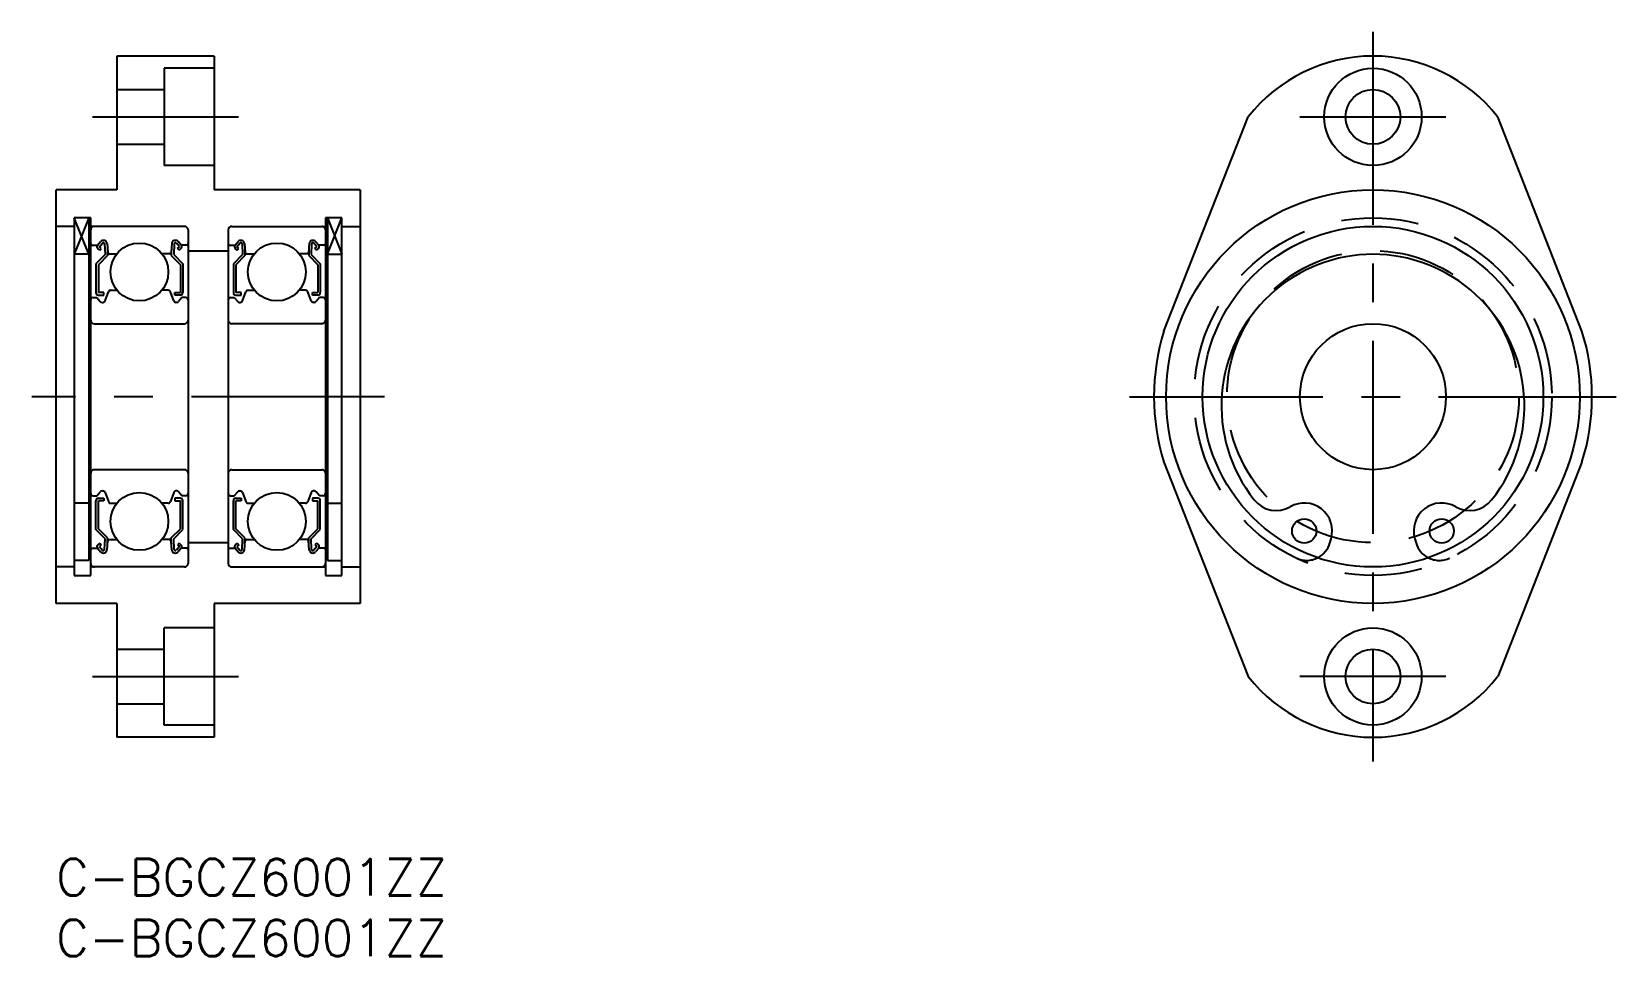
# Model space of a CAD drawing. Extents: x -2 to 128, y -8 to 68.
import ezdxf

# ---------------------------------------------------------------- set-up
doc = ezdxf.new("R2010")
doc.units = 0
doc.header["$LTSCALE"] = 0.5
doc.linetypes.add('CENTER', pattern=[50.8, 31.75, -6.35, 6.35, -6.35])
doc.linetypes.add('DASHED', pattern=[19.05, 12.7, -6.35])
for name, color, linetype in [('MSM_CENTER', 1, 'CENTER'), ('MSM_CONTINUOUS', 7, 'CONTINUOUS'), ('MSM_DASHED', 4, 'DASHED'), ('MSM_NARROW', 5, 'CONTINUOUS'), ('MSM_PART_NUMBER', 7, 'CONTINUOUS')]:
    doc.layers.add(name, color=color, linetype=linetype)
doc.styles.get("Standard").update_dxf_attribs({"font": 'txt.shx', "height": 3, "bigfont": 'bigfont.shx'})

# ---------------------------------------------------------------- blocks, each defined once
blk = doc.blocks.new('*U31')
at = {"layer": 'MSM_PART_NUMBER'}
blk.add_text('C-BGCZ6001ZZ', height=3, dxfattribs=at).set_placement((0, -3))
blk = doc.blocks.new('*U32')
at = {"layer": 'MSM_PART_NUMBER'}
blk.add_text('C-BGCZ6001ZZ', height=3, dxfattribs=at).set_placement((0, -8))

msp = doc.modelspace()

# ---------------------------------------------------------------- linework, layer by layer
at = {"layer": 'MSM_CENTER'}
for p, q in [((108.24, 68), (108.24, 8)), ((3, 61), (15, 61)), ((102.24, 61), (114.24, 61)), ((27, 38), (-2, 38)), ((88.24, 38), (128.24, 38)), ((3, 15), (15, 15)), ((114.24, 15), (102.24, 15))]:
    msp.add_line(p, q, dxfattribs=at)
at = {"layer": 'MSM_CONTINUOUS'}
for p, q in [((5, 66), (5, 55)), ((13, 66), (5, 66)), ((13, 66), (13, 55)), ((13, 65), (8.9, 65)), ((8.9, 65), (8.9, 57)), ((5, 63.25), (8.9, 63.25)), ((91.06, 43.38), (97.99, 61)), ((125.42, 43.38), (118.49, 61)), ((5, 58.75), (8.9, 58.75)), ((13, 57), (8.9, 57)), ((0, 21), (0, 55)), ((5, 55), (0, 55)), ((25, 55), (13, 55)), ((25, 55), (25, 21)), ((2.85, 52.7), (1.5, 52.7)), ((1.5, 52.7), (1.5, 23.3)), ((2.7, 52.7), (2.7, 24.54)), ((2.85, 23.3), (2.85, 52.7)), ((23.5, 52.7), (22.15, 52.7)), ((22.15, 52.7), (22.15, 23.3)), ((22.3, 52.7), (22.3, 24.54)), ((23.5, 23.3), (23.5, 52.7)), ((1.5, 52), (0, 52)), ((10.55, 52), (2.85, 52)), ((10.85, 51.7), (10.85, 24.3)), ((14.15, 51.7), (14.15, 24.3)), ((14.45, 52), (22.15, 52)), ((23.5, 52), (25, 52)), ((2.7, 49.7, -0.7), (1.5, 49.7, -0.7)), ((2.95, 50.45), (3.41, 50.45)), ((4.03, 49.68), (3.28, 48.93)), ((3.41, 50.45), (3.66, 50.75)), ((3.59, 50.04), (3.43, 50.17)), ((4.23, 49.6), (3.48, 48.85)), ((3.56, 50.32), (3.81, 50.62)), ((3.72, 50.19), (3.56, 50.32)), ((3.59, 50.04), (3.72, 50.19)), ((3.99, 50.56), (4.03, 49.68)), ((4.19, 50.58), (4.25, 49.84)), ((4.23, 50.07), (4.23, 49.6)), ((4.35, 49.75), (5, 49.75)), ((9.35, 49.75), (8.7, 49.75)), ((9.51, 50.58), (9.45, 49.84)), ((9.47, 50.07), (9.47, 49.6)), ((9.47, 49.6), (10.22, 48.85)), ((9.71, 50.56), (9.67, 49.68)), ((9.67, 49.68), (10.42, 48.93)), ((10.14, 50.32), (9.89, 50.62)), ((9.98, 50.19), (10.14, 50.32)), ((10.11, 50.04), (9.98, 50.19)), ((10.29, 50.45), (10.04, 50.75)), ((10.11, 50.04), (10.27, 50.17)), ((10.75, 50.45), (10.29, 50.45)), ((10.85, 50), (14.15, 50)), ((14.25, 50.45), (14.71, 50.45)), ((15.33, 49.68), (14.58, 48.93)), ((14.71, 50.45), (14.96, 50.75)), ((14.89, 50.04), (14.73, 50.17)), ((15.53, 49.6), (14.78, 48.85)), ((14.86, 50.32), (15.11, 50.62)), ((15.02, 50.19), (14.86, 50.32)), ((14.89, 50.04), (15.02, 50.19)), ((15.29, 50.56), (15.33, 49.68)), ((15.49, 50.58), (15.55, 49.84)), ((15.53, 50.07), (15.53, 49.6)), ((15.65, 49.75), (16.3, 49.75)), ((20.65, 49.75), (20, 49.75)), ((20.81, 50.58), (20.75, 49.84)), ((20.77, 50.07), (20.77, 49.6)), ((20.77, 49.6), (21.52, 48.85)), ((21.01, 50.56), (20.97, 49.68)), ((20.97, 49.68), (21.72, 48.93)), ((21.44, 50.32), (21.19, 50.62)), ((21.28, 50.19), (21.44, 50.32)), ((21.41, 50.04), (21.28, 50.19)), ((21.59, 50.45), (21.34, 50.75)), ((21.41, 50.04), (21.57, 50.17)), ((22.05, 50.45), (21.59, 50.45)), ((22.3, 49.7, -0.7), (23.5, 49.7, -0.7)), ((3.28, 48.93), (3.28, 46.55)), ((3.48, 48.85), (3.48, 46.55)), ((10.22, 48.85), (10.22, 46.55)), ((10.42, 48.93), (10.42, 46.55)), ((14.58, 48.93), (14.58, 46.55)), ((14.78, 48.85), (14.78, 46.55)), ((21.52, 48.85), (21.52, 46.55)), ((21.72, 48.93), (21.72, 46.55)), ((3.05, 46.15), (3.35, 46.15)), ((3.35, 46.15), (3.63, 45.82)), ((3.93, 46.55), (3.48, 46.55)), ((3.48, 46.35), (3.93, 46.35)), ((3.78, 45.75), (3.84, 45.75)), ((3.93, 46.35), (3.93, 46.55)), ((4.03, 45.88), (4.3, 46.62)), ((4.49, 46.75), (5, 46.75)), ((9.21, 46.75), (8.7, 46.75)), ((9.67, 45.88), (9.4, 46.62)), ((9.77, 46.55), (10.22, 46.55)), ((9.77, 46.35), (9.77, 46.55)), ((10.22, 46.35), (9.77, 46.35)), ((9.92, 45.75), (9.86, 45.75)), ((10.35, 46.15), (10.07, 45.82)), ((10.65, 46.15), (10.35, 46.15)), ((14.35, 46.15), (14.65, 46.15)), ((14.65, 46.15), (14.93, 45.82)), ((15.23, 46.55), (14.78, 46.55)), ((14.78, 46.35), (15.23, 46.35)), ((15.08, 45.75), (15.14, 45.75)), ((15.23, 46.35), (15.23, 46.55)), ((15.33, 45.88), (15.6, 46.62)), ((15.79, 46.75), (16.3, 46.75)), ((20.51, 46.75), (20, 46.75)), ((20.97, 45.88), (20.7, 46.62)), ((21.07, 46.55), (21.52, 46.55)), ((21.07, 46.35), (21.07, 46.55)), ((21.52, 46.35), (21.07, 46.35)), ((21.22, 45.75), (21.16, 45.75)), ((21.65, 46.15), (21.37, 45.82)), ((21.95, 46.15), (21.65, 46.15)), ((3.15, 44), (10.55, 44)), ((21.85, 44), (14.45, 44)), ((91.06, 32.62), (97.99, 15)), ((125.42, 32.62), (118.49, 15)), ((10.55, 32), (3.15, 32)), ((14.45, 32), (21.85, 32)), ((3.35, 29.85), (3.63, 30.18)), ((3.78, 30.25), (3.84, 30.25)), ((4.03, 30.12), (4.3, 29.38)), ((9.67, 30.12), (9.4, 29.38)), ((9.92, 30.25), (9.86, 30.25)), ((10.35, 29.85), (10.07, 30.18)), ((14.65, 29.85), (14.93, 30.18)), ((15.08, 30.25), (15.14, 30.25)), ((15.33, 30.12), (15.6, 29.38)), ((20.97, 30.12), (20.7, 29.38)), ((21.22, 30.25), (21.16, 30.25)), ((21.65, 29.85), (21.37, 30.18)), ((2.7, 29.26, -0.7), (1.5, 29.26, -0.7)), ((3.05, 29.85), (3.35, 29.85)), ((3.28, 27.07), (3.28, 29.45)), ((3.48, 29.65), (3.93, 29.65)), ((3.48, 27.15), (3.48, 29.45)), ((3.93, 29.45), (3.48, 29.45)), ((3.93, 29.65), (3.93, 29.45)), ((4.49, 29.25), (5, 29.25)), ((9.21, 29.25), (8.7, 29.25)), ((10.22, 29.65), (9.77, 29.65)), ((9.77, 29.65), (9.77, 29.45)), ((9.77, 29.45), (10.22, 29.45)), ((10.22, 27.15), (10.22, 29.45)), ((10.65, 29.85), (10.35, 29.85)), ((10.42, 27.07), (10.42, 29.45)), ((14.35, 29.85), (14.65, 29.85)), ((14.58, 27.07), (14.58, 29.45)), ((14.78, 29.65), (15.23, 29.65)), ((14.78, 27.15), (14.78, 29.45)), ((15.23, 29.45), (14.78, 29.45)), ((15.23, 29.65), (15.23, 29.45)), ((15.79, 29.25), (16.3, 29.25)), ((20.51, 29.25), (20, 29.25)), ((21.52, 29.65), (21.07, 29.65)), ((21.07, 29.65), (21.07, 29.45)), ((21.07, 29.45), (21.52, 29.45)), ((21.52, 27.15), (21.52, 29.45)), ((21.95, 29.85), (21.65, 29.85)), ((21.72, 27.07), (21.72, 29.45)), ((22.3, 29.26, -0.7), (23.5, 29.26, -0.7)), ((4.03, 26.32), (3.28, 27.07)), ((4.23, 26.4), (3.48, 27.15)), ((3.99, 25.44), (4.03, 26.32)), ((4.19, 25.42), (4.25, 26.16)), ((4.23, 25.93), (4.23, 26.4)), ((4.35, 26.25), (5, 26.25)), ((9.35, 26.25), (8.7, 26.25)), ((9.51, 25.42), (9.45, 26.16)), ((9.47, 26.4), (10.22, 27.15)), ((9.47, 25.93), (9.47, 26.4)), ((9.67, 26.32), (10.42, 27.07)), ((9.71, 25.44), (9.67, 26.32)), ((15.33, 26.32), (14.58, 27.07)), ((15.53, 26.4), (14.78, 27.15)), ((15.29, 25.44), (15.33, 26.32)), ((15.49, 25.42), (15.55, 26.16)), ((15.53, 25.93), (15.53, 26.4)), ((15.65, 26.25), (16.3, 26.25)), ((20.65, 26.25), (20, 26.25)), ((20.81, 25.42), (20.75, 26.16)), ((20.77, 26.4), (21.52, 27.15)), ((20.77, 25.93), (20.77, 26.4)), ((20.97, 26.32), (21.72, 27.07)), ((21.01, 25.44), (20.97, 26.32)), ((104.7, 25.97), (104.8, 26.31)), ((111.68, 26.31), (111.79, 25.97)), ((2.95, 25.55), (3.41, 25.55)), ((3.41, 25.55), (3.66, 25.25)), ((3.59, 25.96), (3.43, 25.83)), ((3.72, 25.81), (3.56, 25.68)), ((3.56, 25.68), (3.81, 25.38)), ((3.59, 25.96), (3.72, 25.81)), ((10.14, 25.68), (9.89, 25.38)), ((10.11, 25.96), (9.98, 25.81)), ((9.98, 25.81), (10.14, 25.68)), ((10.29, 25.55), (10.04, 25.25)), ((10.11, 25.96), (10.27, 25.83)), ((10.75, 25.55), (10.29, 25.55)), ((10.85, 26), (14.15, 26)), ((14.25, 25.55), (14.71, 25.55)), ((14.71, 25.55), (14.96, 25.25)), ((14.89, 25.96), (14.73, 25.83)), ((15.02, 25.81), (14.86, 25.68)), ((14.86, 25.68), (15.11, 25.38)), ((14.89, 25.96), (15.02, 25.81)), ((21.44, 25.68), (21.19, 25.38)), ((21.41, 25.96), (21.28, 25.81)), ((21.28, 25.81), (21.44, 25.68)), ((21.59, 25.55), (21.34, 25.25)), ((21.41, 25.96), (21.57, 25.83)), ((22.05, 25.55), (21.59, 25.55)), ((1.5, 24), (0, 24)), ((2.7, 24.54, -0.7), (1.5, 24.54, -0.7)), ((10.55, 24), (2.85, 24)), ((14.45, 24), (22.15, 24)), ((22.3, 24.54, -0.7), (23.5, 24.54, -0.7)), ((23.5, 24), (25, 24)), ((1.5, 23.3), (2.85, 23.3)), ((22.15, 23.3), (23.5, 23.3)), ((5, 21), (0, 21)), ((5, 21), (5, 10)), ((25, 21), (13, 21)), ((13, 21), (13, 10)), ((13, 19), (8.9, 19)), ((8.9, 11), (8.9, 19)), ((5, 17.25), (8.9, 17.25)), ((5, 12.75), (8.9, 12.75)), ((13, 11), (8.9, 11)), ((13, 10), (5, 10))]:
    msp.add_line(p, q, dxfattribs=at)
for centre, radius in [((108.24, 61), 4), ((108.24, 61), 2.25), ((108.24, 38), 17), ((108.24, 38), 14), ((6.85, 48.25), 2.38), ((18.15, 48.25), 2.38), ((108.24, 38), 6), ((6.85, 27.75), 2.38), ((18.15, 27.75), 2.38), ((102.59, 26.96), 1), ((113.89, 26.96), 1), ((108.24, 15), 4), ((108.24, 15), 2.25)]:
    msp.add_circle(centre, radius, dxfattribs=at)
for centre, radius, start, end in [((108.24, 53), 13, 37.9799, 142.0201), ((3.15, 51.7), 0.3, 90, 180), ((3.89, 50.55), 0.3, 4.9968, 140.002), ((9.81, 50.55), 0.3, 39.998, 175.0032), ((10.55, 51.7), 0.3, 0, 90), ((14.45, 51.7), 0.3, 90, 180), ((15.19, 50.55), 0.3, 4.9968, 140.002), ((21.11, 50.55), 0.3, 39.998, 175.0032), ((21.85, 51.7), 0.3, 0, 90), ((2.95, 50.55), 0.1, 180, 270), ((3.56, 50.32), 0.2, 140.002, 230.0863), ((3.89, 50.56), 0.1, 2.8198, 140.0022), ((4.35, 49.85), 0.1, 184.9968, 269.9991), ((9.35, 49.85), 0.1, 270.0009, 355.0032), ((9.81, 50.56), 0.1, 39.9978, 177.1802), ((10.14, 50.32), 0.2, 309.9137, 39.998), ((10.75, 50.55), 0.1, 270, 0), ((14.25, 50.55), 0.1, 180, 270), ((14.86, 50.32), 0.2, 140.002, 230.0863), ((15.19, 50.56), 0.1, 2.8198, 140.0022), ((15.65, 49.85), 0.1, 184.9968, 269.9991), ((20.65, 49.85), 0.1, 270.0009, 355.0032), ((21.11, 50.56), 0.1, 39.9978, 177.1802), ((21.44, 50.32), 0.2, 309.9137, 39.998), ((22.05, 50.55), 0.1, 270, 0), ((108.24, 37.25), 12.45, 321.589, 218.411), ((3.05, 45.95), 0.2, 90, 180), ((3.48, 46.55), 0.2, 180, 270), ((3.78, 45.95), 0.2, 219.9952, 270), ((3.84, 45.95), 0.2, 270, 339.9916), ((4.49, 46.55), 0.2, 90, 159.9916), ((9.21, 46.55), 0.2, 20.0084, 90), ((9.86, 45.95), 0.2, 200.0084, 270), ((9.92, 45.95), 0.2, 270, 320.0048), ((10.22, 46.55), 0.2, 270, 0), ((10.65, 45.95), 0.2, 0, 90), ((14.35, 45.95), 0.2, 90, 180), ((14.78, 46.55), 0.2, 180, 270), ((15.08, 45.95), 0.2, 219.9952, 270), ((15.14, 45.95), 0.2, 270, 339.9916), ((15.79, 46.55), 0.2, 90, 159.9916), ((20.51, 46.55), 0.2, 20.0084, 90), ((21.16, 45.95), 0.2, 200.0084, 270), ((21.22, 45.95), 0.2, 270, 320.0048), ((21.52, 46.55), 0.2, 270, 0), ((21.95, 45.95), 0.2, 0, 90), ((3.15, 44.3), 0.3, 180, 270), ((10.55, 44.3), 0.3, 270, 0), ((14.45, 44.3), 0.3, 180, 270), ((21.85, 44.3), 0.3, 270, 360), ((108.24, 38), 18, 162.6065, 197.3935), ((108.24, 38), 18, 342.6065, 17.3935), ((3.15, 31.7), 0.3, 90, 180), ((10.55, 31.7), 0.3, 0, 90), ((14.45, 31.7), 0.3, 90, 180), ((21.85, 31.7), 0.3, 0, 90), ((3.05, 30.05), 0.2, 180, 270), ((3.78, 30.05), 0.2, 90, 140.0048), ((3.84, 30.05), 0.2, 20.0084, 90), ((9.86, 30.05), 0.2, 90, 159.9916), ((9.92, 30.05), 0.2, 39.9952, 90), ((10.65, 30.05), 0.2, 270, 0), ((14.35, 30.05), 0.2, 180, 270), ((15.08, 30.05), 0.2, 90, 140.0048), ((15.14, 30.05), 0.2, 20.0084, 90), ((21.16, 30.05), 0.2, 90, 159.9916), ((21.22, 30.05), 0.2, 39.9952, 90), ((21.95, 30.05), 0.2, 270, 0), ((3.48, 29.45), 0.2, 90, 180), ((4.49, 29.45), 0.2, 200.0084, 270), ((9.21, 29.45), 0.2, 270, 339.9916), ((10.22, 29.45), 0.2, 0, 90), ((14.78, 29.45), 0.2, 90, 180), ((15.79, 29.45), 0.2, 200.0084, 270), ((20.51, 29.45), 0.2, 270, 339.9916), ((21.52, 29.45), 0.2, 0, 90), ((100.29, 30.94), 2.3, 218.411, 300.0471), ((102.59, 26.96), 2.3, 343.5829, 120.0471), ((113.89, 26.96), 2.3, 59.9529, 196.4171), ((116.19, 30.94), 2.3, 239.9529, 321.589), ((4.35, 26.15), 0.1, 90.0009, 175.0032), ((9.35, 26.15), 0.1, 4.9968, 89.9991), ((15.65, 26.15), 0.1, 90.0009, 175.0032), ((20.65, 26.15), 0.1, 4.9968, 89.9991), ((2.95, 25.45), 0.1, 90, 180), ((3.56, 25.68), 0.2, 129.9137, 219.998), ((3.89, 25.45), 0.3, 219.998, 355.0032), ((3.89, 25.44), 0.1, 219.9978, 357.1802), ((9.81, 25.45), 0.3, 184.9968, 320.002), ((9.81, 25.44), 0.1, 182.8198, 320.0022), ((10.14, 25.68), 0.2, 320.002, 50.0863), ((10.75, 25.45), 0.1, 0, 90), ((14.25, 25.45), 0.1, 90, 180), ((14.86, 25.68), 0.2, 129.9137, 219.998), ((15.19, 25.45), 0.3, 219.998, 355.0032), ((15.19, 25.44), 0.1, 219.9978, 357.1802), ((21.11, 25.45), 0.3, 184.9968, 320.002), ((21.11, 25.44), 0.1, 182.8198, 320.0022), ((21.44, 25.68), 0.2, 320.002, 50.0863), ((22.05, 25.45), 0.1, 0, 90), ((102.78, 26.54), 2, 297.3274, 343.5829), ((113.7, 26.54), 2, 196.4171, 242.6726), ((3.15, 24.3), 0.3, 180, 270), ((10.55, 24.3), 0.3, 270, 0), ((14.45, 24.3), 0.3, 180, 270), ((21.85, 24.3), 0.3, 270, 360), ((108.24, 23), 13, 217.9799, 322.0201)]:
    msp.add_arc(centre, radius, start, end, dxfattribs=at)
at = {"layer": 'MSM_DASHED'}
for radius in [14.7, 12]:
    msp.add_circle((108.24, 38), radius, dxfattribs=at)
for centre, start, end in [((102.78, 26.54), 244.5222, 297.3274), ((113.7, 26.54), 242.6726, 295.4778)]:
    msp.add_arc(centre, 2, start, end, dxfattribs=at)
at = {"layer": 'MSM_NARROW'}
for p, q in [((2.7, 52.7), (1.5, 49.7, -0.7)), ((2.7, 49.7, -0.7), (1.5, 52.7)), ((22.3, 52.7), (23.5, 49.7, -0.7)), ((22.3, 49.7, -0.7), (23.5, 52.7))]:
    msp.add_line(p, q, dxfattribs=at)

# ---------------------------------------------------------------- block references
at = {"layer": 'MSM_CONTINUOUS'}
for name in ['*U31', '*U32']:
    msp.add_blockref(name, (0, 0), dxfattribs=at)

doc.saveas('drawing.dxf')
